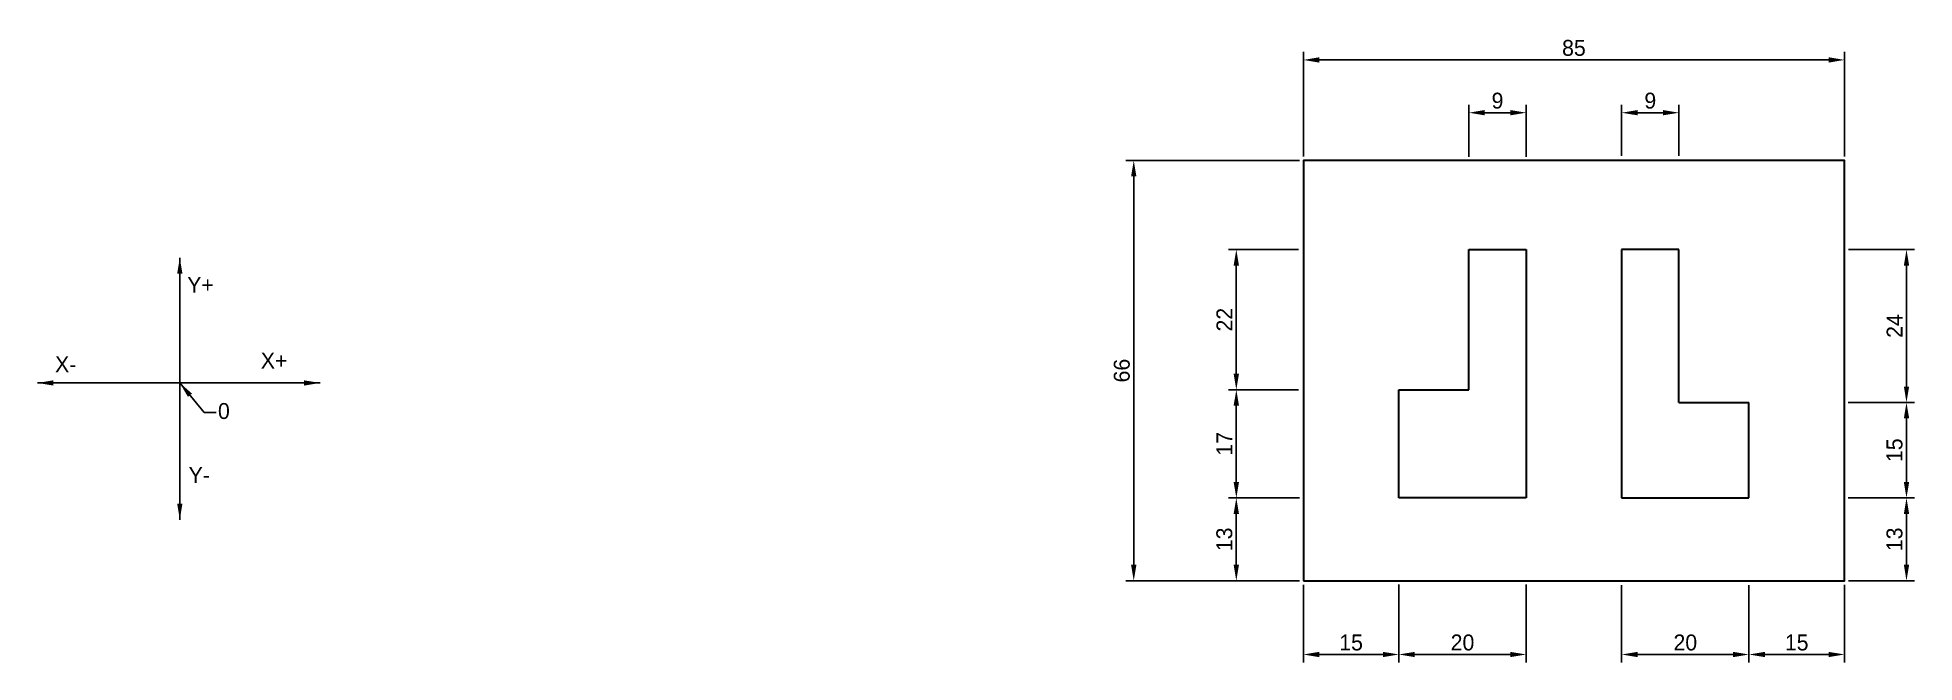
# Model space of a CAD drawing. Header units: millimetres. Extents: x 34 to 329, y 188 to 287.
import ezdxf

# ---------------------------------------------------------------- set-up
doc = ezdxf.new("R2010")
doc.units = ezdxf.units.MM
doc.header["$PDMODE"] = 35
doc.dimstyles.new('ISO-25', dxfattribs={"dimtxt": 2.5, "dimasz": 2.5, "dimexe": 1.25, "dimexo": 0.625, "dimtad": 1, "dimdsep": 46, "dimtxsty": 'Standard', "dimcen": 2.5, "dimclre": 4, "dimadec": 0, "dimazin": 0, "dimtfac": 1, "dimtmove": 0, "dimatfit": 3, "dimfxl": 5, "dimarcsym": 0})

# ---------------------------------------------------------------- blocks, each defined once
blk = doc.blocks.new('*D15')
at = {"color": 4, "lineweight": -2, "transparency": 16777216}
for p, q in [((233.12, 267.86), (233.12, 284.28)), ((318.12, 267.86), (318.12, 284.28))]:
    blk.add_line(p, q, dxfattribs=at)
at = {"color": 0, "lineweight": -2, "transparency": 16777216}
blk.add_line((235.62, 283.03), (315.62, 283.03), dxfattribs=at)
at = {"color": 0, "transparency": 16777216}
for points in [[(235.62, 283.45), (235.62, 282.61), (233.12, 283.03)], [(315.62, 283.45), (315.62, 282.61), (318.12, 283.03)]]:
    blk.add_solid(points, dxfattribs=at)
at = {"layer": 'Defpoints', "color": 0, "transparency": 16777216}
for p in [(318.12, 283.03), (233.12, 267.24), (318.12, 267.24)]:
    blk.add_point(p, dxfattribs=at)
at = {"color": 0, "transparency": 16777216, "insert": (275.62, 284.91), "char_height": 2.5, "attachment_point": 5}
blk.add_mtext('85', dxfattribs=at)
blk = doc.blocks.new('*D16')
at = {"color": 4, "lineweight": -2, "transparency": 16777216}
for p, q in [((232.5, 267.24), (205.23, 267.24)), ((232.5, 201.24), (205.23, 201.24))]:
    blk.add_line(p, q, dxfattribs=at)
at = {"color": 0, "lineweight": -2, "transparency": 16777216}
blk.add_line((206.48, 264.74), (206.48, 203.74), dxfattribs=at)
at = {"color": 0, "transparency": 16777216}
for points in [[(206.06, 264.74), (206.9, 264.74), (206.48, 267.24)], [(206.06, 203.74), (206.9, 203.74), (206.48, 201.24)]]:
    blk.add_solid(points, dxfattribs=at)
at = {"layer": 'Defpoints', "color": 0, "transparency": 16777216}
for p in [(233.12, 267.24), (206.48, 201.24), (233.12, 201.24)]:
    blk.add_point(p, dxfattribs=at)
at = {"color": 0, "transparency": 16777216, "insert": (204.61, 234.24), "char_height": 2.5, "attachment_point": 5, "rotation": 90}
blk.add_mtext('66', dxfattribs=at)
blk = doc.blocks.new('*D46')
at = {"color": 4, "lineweight": -2, "transparency": 16777216}
for p, q in [((233.12, 200.61), (233.12, 188.41)), ((248.12, 200.43), (248.12, 188.41))]:
    blk.add_line(p, q, dxfattribs=at)
at = {"color": 0, "lineweight": -2, "transparency": 16777216}
blk.add_line((245.62, 189.66), (235.62, 189.66), dxfattribs=at)
at = {"color": 0, "lineweight": -3, "transparency": 16777216}
for points in [[(235.62, 190.07), (235.62, 189.24), (233.12, 189.66)], [(245.62, 190.07), (245.62, 189.24), (248.12, 189.66)]]:
    blk.add_solid(points, dxfattribs=at)
at = {"layer": 'Defpoints', "color": 0, "lineweight": -3, "transparency": 16777216}
for p in [(233.12, 201.24), (248.12, 201.05), (233.12, 189.66)]:
    blk.add_point(p, dxfattribs=at)
at = {"color": 0, "lineweight": -3, "transparency": 16777216, "insert": (240.62, 191.53), "char_height": 2.5, "attachment_point": 5}
blk.add_mtext('15', dxfattribs=at)
blk = doc.blocks.new('*D47')
at = {"color": 4, "lineweight": -2, "transparency": 16777216}
for p, q in [((232.52, 214.24), (221.34, 214.24)), ((232.5, 201.24), (221.34, 201.24))]:
    blk.add_line(p, q, dxfattribs=at)
at = {"color": 0, "lineweight": -2, "transparency": 16777216}
blk.add_line((222.59, 211.74), (222.59, 203.74), dxfattribs=at)
at = {"color": 0, "lineweight": -3, "transparency": 16777216}
for points in [[(222.17, 211.74), (223.01, 211.74), (222.59, 214.24)], [(222.17, 203.74), (223.01, 203.74), (222.59, 201.24)]]:
    blk.add_solid(points, dxfattribs=at)
at = {"layer": 'Defpoints', "color": 0, "lineweight": -3, "transparency": 16777216}
for p in [(233.14, 214.24), (222.59, 201.24), (233.12, 201.24)]:
    blk.add_point(p, dxfattribs=at)
at = {"color": 0, "lineweight": -3, "transparency": 16777216, "insert": (220.72, 207.74), "char_height": 2.5, "attachment_point": 5, "rotation": 90}
blk.add_mtext('13', dxfattribs=at)
blk = doc.blocks.new('*D48')
at = {"color": 4, "lineweight": -2, "transparency": 16777216}
for p, q in [((232.38, 231.24), (221.34, 231.24)), ((232.38, 214.24), (221.34, 214.24))]:
    blk.add_line(p, q, dxfattribs=at)
at = {"color": 0, "lineweight": -2, "transparency": 16777216}
blk.add_line((222.59, 228.74), (222.59, 216.74), dxfattribs=at)
at = {"color": 0, "lineweight": -3, "transparency": 16777216}
for points in [[(222.17, 228.74), (223.01, 228.74), (222.59, 231.24)], [(222.17, 216.74), (223.01, 216.74), (222.59, 214.24)]]:
    blk.add_solid(points, dxfattribs=at)
at = {"layer": 'Defpoints', "color": 0, "lineweight": -3, "transparency": 16777216}
for p in [(233, 231.24), (222.59, 214.24), (233, 214.24)]:
    blk.add_point(p, dxfattribs=at)
at = {"color": 0, "lineweight": -3, "transparency": 16777216, "insert": (220.72, 222.74), "char_height": 2.5, "attachment_point": 5, "rotation": 90}
blk.add_mtext('17', dxfattribs=at)
blk = doc.blocks.new('*D49')
at = {"color": 4, "lineweight": -2, "transparency": 16777216}
for p, q in [((232.38, 253.24), (221.34, 253.24)), ((232.38, 231.24), (221.34, 231.24))]:
    blk.add_line(p, q, dxfattribs=at)
at = {"color": 0, "lineweight": -2, "transparency": 16777216}
blk.add_line((222.59, 233.74), (222.59, 250.74), dxfattribs=at)
at = {"color": 0, "lineweight": -3, "transparency": 16777216}
for points in [[(222.17, 250.74), (223.01, 250.74), (222.59, 253.24)], [(222.17, 233.74), (223.01, 233.74), (222.59, 231.24)]]:
    blk.add_solid(points, dxfattribs=at)
at = {"layer": 'Defpoints', "color": 0, "lineweight": -3, "transparency": 16777216}
for p in [(222.59, 253.24), (233, 253.24), (233, 231.24)]:
    blk.add_point(p, dxfattribs=at)
at = {"color": 0, "lineweight": -3, "transparency": 16777216, "insert": (220.72, 242.24), "char_height": 2.5, "attachment_point": 5, "rotation": 90}
blk.add_mtext('22', dxfattribs=at)
blk = doc.blocks.new('*D50')
at = {"color": 4, "lineweight": -2, "transparency": 16777216}
for p, q in [((248.12, 200.63), (248.12, 188.41)), ((268.12, 200.63), (268.12, 188.41))]:
    blk.add_line(p, q, dxfattribs=at)
at = {"color": 0, "lineweight": -2, "transparency": 16777216}
blk.add_line((265.62, 189.66), (250.62, 189.66), dxfattribs=at)
at = {"color": 0, "lineweight": -3, "transparency": 16777216}
for points in [[(250.62, 190.07), (250.62, 189.24), (248.12, 189.66)], [(265.62, 190.07), (265.62, 189.24), (268.12, 189.66)]]:
    blk.add_solid(points, dxfattribs=at)
at = {"layer": 'Defpoints', "color": 0, "lineweight": -3, "transparency": 16777216}
for p in [(248.12, 201.25), (268.12, 201.25), (248.12, 189.66)]:
    blk.add_point(p, dxfattribs=at)
at = {"color": 0, "lineweight": -3, "transparency": 16777216, "insert": (258.12, 191.53), "char_height": 2.5, "attachment_point": 5}
blk.add_mtext('20', dxfattribs=at)
blk = doc.blocks.new('*D51')
at = {"color": 4, "lineweight": -2, "transparency": 16777216}
for p, q in [((259.12, 267.82), (259.12, 275.99)), ((268.12, 267.82), (268.12, 275.99))]:
    blk.add_line(p, q, dxfattribs=at)
at = {"color": 0, "lineweight": -2, "transparency": 16777216}
blk.add_line((261.62, 274.74), (265.62, 274.74), dxfattribs=at)
at = {"color": 0, "lineweight": -3, "transparency": 16777216}
for points in [[(261.62, 275.16), (261.62, 274.33), (259.12, 274.74)], [(265.62, 275.16), (265.62, 274.33), (268.12, 274.74)]]:
    blk.add_solid(points, dxfattribs=at)
at = {"layer": 'Defpoints', "color": 0, "lineweight": -3, "transparency": 16777216}
for p in [(268.12, 274.74), (259.12, 267.2), (268.12, 267.2)]:
    blk.add_point(p, dxfattribs=at)
at = {"color": 0, "lineweight": -3, "transparency": 16777216, "insert": (263.62, 276.62), "char_height": 2.5, "attachment_point": 5}
blk.add_mtext('9', dxfattribs=at)
blk = doc.blocks.new('*D52')
at = {"color": 4, "lineweight": -2, "transparency": 16777216}
for p, q in [((318.12, 200.61), (318.12, 188.41)), ((303.12, 200.2), (303.12, 188.41))]:
    blk.add_line(p, q, dxfattribs=at)
at = {"color": 0, "lineweight": -2, "transparency": 16777216}
blk.add_line((305.62, 189.66), (315.62, 189.66), dxfattribs=at)
at = {"color": 0, "lineweight": -3, "transparency": 16777216}
for points in [[(305.62, 190.07), (305.62, 189.24), (303.12, 189.66)], [(315.62, 190.07), (315.62, 189.24), (318.12, 189.66)]]:
    blk.add_solid(points, dxfattribs=at)
at = {"layer": 'Defpoints', "color": 0, "lineweight": -3, "transparency": 16777216}
for p in [(303.12, 200.83), (318.12, 201.24), (318.12, 189.66)]:
    blk.add_point(p, dxfattribs=at)
at = {"color": 0, "lineweight": -3, "transparency": 16777216, "insert": (310.62, 191.53), "char_height": 2.5, "attachment_point": 5}
blk.add_mtext('15', dxfattribs=at)
blk = doc.blocks.new('*D53')
at = {"color": 4, "lineweight": -2, "transparency": 16777216}
for p, q in [((283.12, 200.52), (283.12, 188.41)), ((303.12, 200.52), (303.12, 188.41))]:
    blk.add_line(p, q, dxfattribs=at)
at = {"color": 0, "lineweight": -2, "transparency": 16777216}
blk.add_line((300.62, 189.66), (285.62, 189.66), dxfattribs=at)
at = {"color": 0, "lineweight": -3, "transparency": 16777216}
for points in [[(285.62, 190.07), (285.62, 189.24), (283.12, 189.66)], [(300.62, 190.07), (300.62, 189.24), (303.12, 189.66)]]:
    blk.add_solid(points, dxfattribs=at)
at = {"layer": 'Defpoints', "color": 0, "lineweight": -3, "transparency": 16777216}
for p in [(283.12, 201.15), (303.12, 201.15), (283.12, 189.66)]:
    blk.add_point(p, dxfattribs=at)
at = {"color": 0, "lineweight": -3, "transparency": 16777216, "insert": (293.12, 191.53), "char_height": 2.5, "attachment_point": 5}
blk.add_mtext('20', dxfattribs=at)
blk = doc.blocks.new('*D54')
at = {"color": 4, "lineweight": -2, "transparency": 16777216}
for p, q in [((318.84, 214.24), (329.11, 214.24)), ((318.75, 201.24), (329.11, 201.24))]:
    blk.add_line(p, q, dxfattribs=at)
at = {"color": 0, "lineweight": -2, "transparency": 16777216}
blk.add_line((327.86, 211.74), (327.86, 203.74), dxfattribs=at)
at = {"color": 0, "lineweight": -3, "transparency": 16777216}
for points in [[(327.45, 211.74), (328.28, 211.74), (327.86, 214.24)], [(327.45, 203.74), (328.28, 203.74), (327.86, 201.24)]]:
    blk.add_solid(points, dxfattribs=at)
at = {"layer": 'Defpoints', "color": 0, "lineweight": -3, "transparency": 16777216}
for p in [(318.21, 214.24), (318.12, 201.24), (327.86, 201.24)]:
    blk.add_point(p, dxfattribs=at)
at = {"color": 0, "lineweight": -3, "transparency": 16777216, "insert": (325.99, 207.74), "char_height": 2.5, "attachment_point": 5, "rotation": 90}
blk.add_mtext('13', dxfattribs=at)
blk = doc.blocks.new('*D55')
at = {"color": 4, "lineweight": -2, "transparency": 16777216}
for p, q in [((318.68, 229.24), (329.11, 229.24)), ((318.68, 214.24), (329.11, 214.24))]:
    blk.add_line(p, q, dxfattribs=at)
at = {"color": 0, "lineweight": -2, "transparency": 16777216}
blk.add_line((327.86, 216.74), (327.86, 226.74), dxfattribs=at)
at = {"color": 0, "lineweight": -3, "transparency": 16777216}
for points in [[(327.45, 226.74), (328.28, 226.74), (327.86, 229.24)], [(327.45, 216.74), (328.28, 216.74), (327.86, 214.24)]]:
    blk.add_solid(points, dxfattribs=at)
at = {"layer": 'Defpoints', "color": 0, "lineweight": -3, "transparency": 16777216}
for p in [(318.06, 229.24), (327.86, 229.24), (318.06, 214.24)]:
    blk.add_point(p, dxfattribs=at)
at = {"color": 0, "lineweight": -3, "transparency": 16777216, "insert": (325.99, 221.74), "char_height": 2.5, "attachment_point": 5, "rotation": 90}
blk.add_mtext('15', dxfattribs=at)
blk = doc.blocks.new('*D56')
at = {"color": 4, "lineweight": -2, "transparency": 16777216}
for p, q in [((318.75, 253.24), (329.11, 253.24)), ((318.75, 229.24), (329.11, 229.24))]:
    blk.add_line(p, q, dxfattribs=at)
at = {"color": 0, "lineweight": -2, "transparency": 16777216}
blk.add_line((327.86, 250.74), (327.86, 231.74), dxfattribs=at)
at = {"color": 0, "lineweight": -3, "transparency": 16777216}
for points in [[(327.45, 250.74), (328.28, 250.74), (327.86, 253.24)], [(327.45, 231.74), (328.28, 231.74), (327.86, 229.24)]]:
    blk.add_solid(points, dxfattribs=at)
at = {"layer": 'Defpoints', "color": 0, "lineweight": -3, "transparency": 16777216}
for p in [(318.13, 253.24), (318.13, 229.24), (327.86, 229.24)]:
    blk.add_point(p, dxfattribs=at)
at = {"color": 0, "lineweight": -3, "transparency": 16777216, "insert": (325.99, 241.24), "char_height": 2.5, "attachment_point": 5, "rotation": 90}
blk.add_mtext('24', dxfattribs=at)
blk = doc.blocks.new('*D57')
at = {"color": 4, "lineweight": -2, "transparency": 16777216}
for p, q in [((283.12, 267.99), (283.12, 275.99)), ((292.12, 267.99), (292.12, 275.99))]:
    blk.add_line(p, q, dxfattribs=at)
at = {"color": 0, "lineweight": -2, "transparency": 16777216}
blk.add_line((285.62, 274.74), (289.62, 274.74), dxfattribs=at)
at = {"color": 0, "lineweight": -3, "transparency": 16777216}
for points in [[(285.62, 275.16), (285.62, 274.33), (283.12, 274.74)], [(289.62, 275.16), (289.62, 274.33), (292.12, 274.74)]]:
    blk.add_solid(points, dxfattribs=at)
at = {"layer": 'Defpoints', "color": 0, "lineweight": -3, "transparency": 16777216}
for p in [(292.12, 274.74), (283.12, 267.36), (292.12, 267.36)]:
    blk.add_point(p, dxfattribs=at)
at = {"color": 0, "lineweight": -3, "transparency": 16777216, "insert": (287.62, 276.62), "char_height": 2.5, "attachment_point": 5}
blk.add_mtext('9', dxfattribs=at)

msp = doc.modelspace()

# ---------------------------------------------------------------- linework, layer by layer
at = {"lineweight": 30}
for p, q in [((259.121, 231.238), (259.121, 253.238)), ((259.121, 253.238), (268.121, 253.238)), ((268.121, 253.238), (268.121, 214.238)), ((292.121, 253.238), (283.121, 253.238)), ((283.121, 253.238), (283.121, 214.238)), ((292.121, 229.238), (292.121, 253.238)), ((248.121, 214.238), (248.121, 231.238)), ((248.121, 231.238), (259.121, 231.238)), ((292.121, 229.238), (303.121, 229.238)), ((303.121, 214.238), (303.121, 229.238)), ((268.121, 214.238), (248.121, 214.238)), ((283.121, 214.238), (303.121, 214.238))]:
    msp.add_line(p, q, dxfattribs=at)
msp.add_lwpolyline([(233.121, 201.238), (318.121, 201.238), (318.121, 267.238), (233.121, 267.238)], close=True, dxfattribs=at)

# ---------------------------------------------------------------- texts
at = {"color": 4, "lineweight": 30, "char_height": 2.5, "attachment_point": 1}
for s, width, insert in [('Y+', 7.70495, (57.799, 248.959)), ('X-', 8.4206, (37.039, 236.486)), ('X+', 6.56348, (69.357, 237.056)), ('0', 3.11428, (62.628, 229.144)), ('Y-', 10.05924, (58.013, 219.095))]:
    msp.add_mtext_dynamic_manual_height_columns(s, width=width, gutter_width=12.5, heights=[0], dxfattribs=dict(at, insert=insert))

# ---------------------------------------------------------------- dimensions: what is measured, and where the dimension line sits
at = {"color": 4}
dim = msp.add_linear_dim(base=(318.121, 283.031), p1=(233.121, 267.238), p2=(318.121, 267.238), dimstyle='ISO-25', dxfattribs=at)
dim.commit()
dim.dimension.update_dxf_attribs({"geometry": '*D15', "text_midpoint": (275.621, 284.906)})
at = {"color": 4, "lineweight": -3}
for base, p1, p2, picture, middle in [((268.121, 274.744), (259.121, 267.199), (268.121, 267.199), '*D51', (263.621, 276.619)), ((292.121, 274.744), (283.121, 267.363), (292.121, 267.363), '*D57', (287.621, 276.619)), ((233.121, 189.657), (248.121, 201.054), (233.121, 201.238), '*D46', (240.621, 191.532)), ((248.121, 189.657), (268.121, 201.254), (248.121, 201.254), '*D50', (258.121, 191.532)), ((283.121, 189.657), (303.121, 201.148), (283.121, 201.148), '*D53', (293.121, 191.532)), ((318.121, 189.657), (303.121, 200.827), (318.121, 201.238), '*D52', (310.621, 191.532))]:
    dim = msp.add_linear_dim(base=base, p1=p1, p2=p2, dimstyle='ISO-25', dxfattribs=at)
    dim.commit()
    dim.dimension.update_dxf_attribs({"geometry": picture, "text_midpoint": middle})
at = {"color": 4}
dim = msp.add_linear_dim(base=(206.481, 201.238), p1=(233.121, 267.238), p2=(233.121, 201.238), angle=90, dimstyle='ISO-25', dxfattribs=at)
dim.commit()
dim.dimension.update_dxf_attribs({"geometry": '*D16', "text_midpoint": (204.606, 234.238)})
at = {"color": 4, "lineweight": -3}
for base, p1, p2, picture, middle in [((222.591, 253.238), (233, 231.238), (233, 253.238), '*D49', (220.716, 242.238)), ((327.865, 229.238), (318.126, 253.238), (318.126, 229.238), '*D56', (325.99, 241.238)), ((222.591, 214.238), (233, 231.238), (233, 214.238), '*D48', (220.716, 222.738)), ((327.865, 229.238), (318.055, 214.238), (318.055, 229.238), '*D55', (325.99, 221.738)), ((222.591, 201.238), (233.143, 214.238), (233.121, 201.238), '*D47', (220.716, 207.738)), ((327.865, 201.238), (318.214, 214.238), (318.121, 201.238), '*D54', (325.99, 207.738))]:
    dim = msp.add_linear_dim(base=base, p1=p1, p2=p2, angle=90, dimstyle='ISO-25', dxfattribs=at)
    dim.commit()
    dim.dimension.update_dxf_attribs({"geometry": picture, "text_midpoint": middle})

# ---------------------------------------------------------------- leaders
at = {"color": 4, "lineweight": 30}
for points in [[(56.633, 251.959), (56.634, 232.302)], [(34.285, 232.302), (56.634, 232.302)], [(56.634, 210.825), (56.634, 232.302)], [(78.658, 232.302), (56.634, 232.302)]]:
    msp.add_leader(points, dimstyle='ISO-25', override={"dimgap": 0.625, "dimtad": 0}, dxfattribs=at)
at = {"lineweight": -3}
msp.add_leader([(56.634, 232.302), (60.464, 227.667), (62.364, 227.667)], dimstyle='ISO-25', override={"dimgap": 0.625, "dimtad": 0}, dxfattribs=at)

doc.saveas('drawing.dxf')
